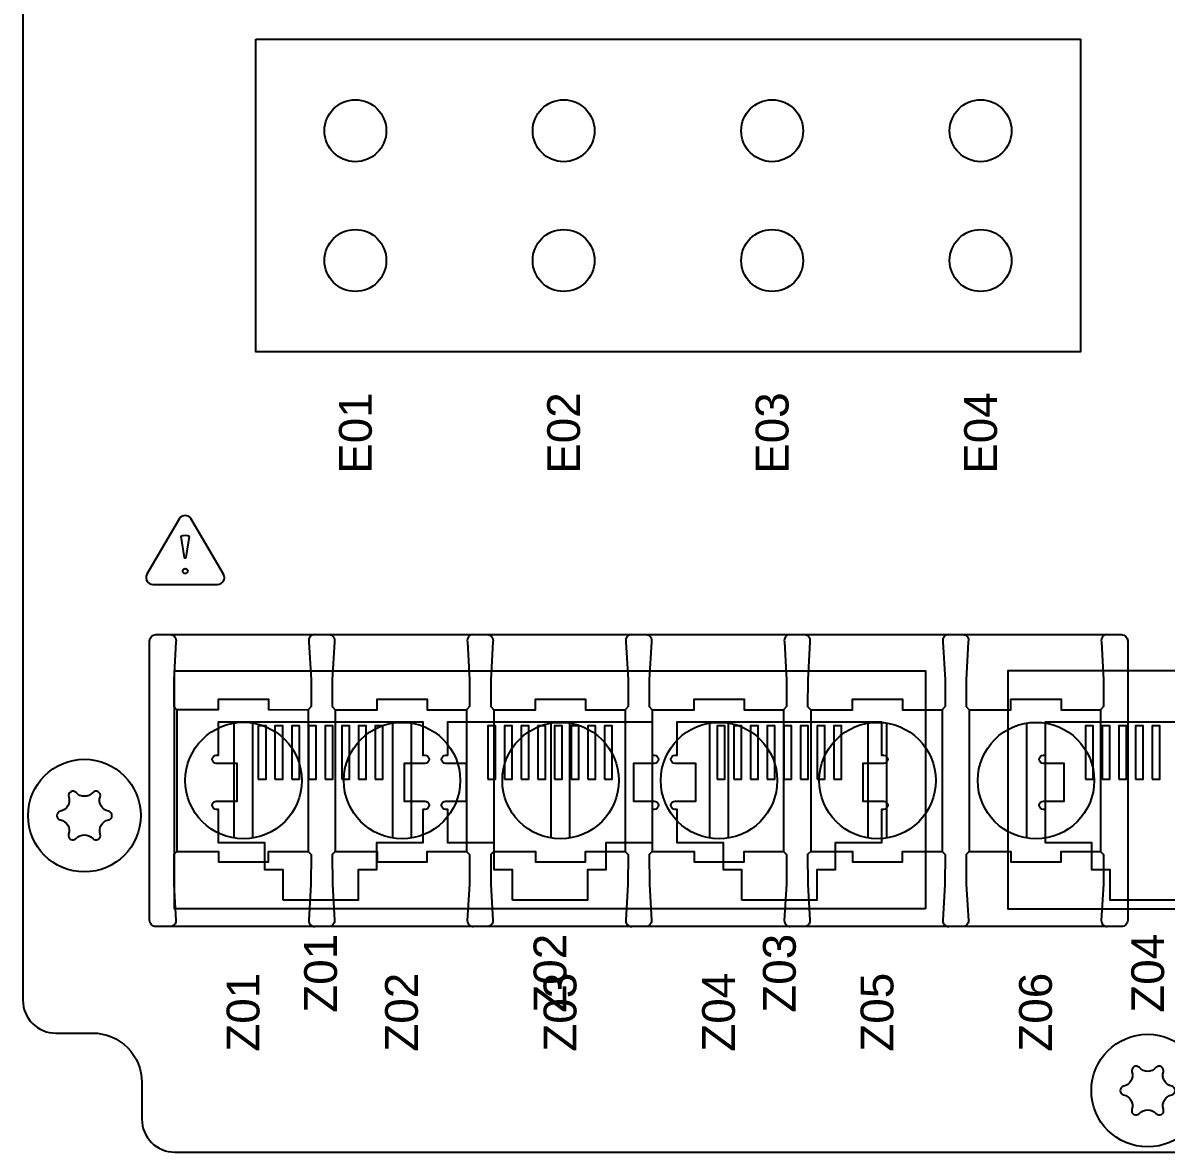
# Model space of a CAD drawing. Extents: x 0.3 to 23.7, y 0.2 to 17.8.
# Drawn here: x 17.606 to 20.347, y 1.569 to 4.277 of the extents above; entities that cross this region are included whole.
import ezdxf

# ---------------------------------------------------------------- set-up
doc = ezdxf.new("R2010")
doc.units = 0
doc.header["$MEASUREMENT"] = 0
for name, color, linetype in [('4_01__74_____4__ARC-FLASH_', 7, 'CONTINUOUS'), ('4_02__76___8__ARC-FLASH_DE', 7, 'CONTINUOUS'), ('5_01__81__1_AMP_PHASE__1_A', 7, 'CONTINUOUS'), ('5_02__82__1_AMP_PHASE__5_A', 7, 'CONTINUOUS'), ('5_03__83__1_AMP_PHASE__2_5', 7, 'CONTINUOUS'), ('5_04__85__5_AMP_PHASE__5_A', 7, 'CONTINUOUS'), ('5_05__86__5_AMP_PHASE__1_A', 7, 'CONTINUOUS'), ('5_06__87__5_AMP_PHASE__2_5', 7, 'CONTINUOUS'), ('5_07__L1__1-NEUTRAL_ROGOWS', 7, 'CONTINUOUS'), ('6_00_____DWG', 7, 'CONTINUOUS')]:
    doc.layers.add(name, color=color, linetype=linetype)
doc.styles.add('ARIAL', font='arial.ttf')

msp = doc.modelspace()

# ---------------------------------------------------------------- linework, layer by layer
at = {"layer": '4_01__74_____4__ARC-FLASH_'}
msp.add_lwpolyline([(18.1645, 4.2374), (20.1418, 4.2374), (20.1418, 3.4876), (18.1645, 3.4876)], close=True, dxfattribs=at)
for centre in [(18.4035, 4.018), (18.9028, 4.018), (19.4027, 4.018), (19.9025, 4.018), (18.4035, 3.7069), (18.9028, 3.7069), (19.4027, 3.7069), (19.9025, 3.7069)]:
    msp.add_circle(centre, 0.0742, dxfattribs=at)
at = {"layer": '4_02__76___8__ARC-FLASH_DE'}
msp.add_lwpolyline([(18.1645, 4.2374), (20.1418, 4.2374), (20.1418, 3.4876), (18.1645, 3.4876)], close=True, dxfattribs=at)
for centre in [(18.4035, 4.018), (18.9028, 4.018), (19.4027, 4.018), (19.9025, 4.018), (18.4035, 3.7069), (18.9028, 3.7069), (19.4027, 3.7069), (19.9025, 3.7069)]:
    msp.add_circle(centre, 0.0742, dxfattribs=at)
at = {"layer": '5_01__81__1_AMP_PHASE__1_A'}
msp.add_lwpolyline([(17.9252, 2.8098), (20.2402, 2.8098, -0.414186), (20.2552, 2.7948), (20.2552, 2.1247, -0.414214), (20.2402, 2.1097), (17.9252, 2.1097, -0.414485), (17.9102, 2.1247), (17.9102, 2.7948, -0.413969)], format="xyb", close=True, dxfattribs=at)
for points in [[(17.9601, 2.8097, -0.49765), (17.9731, 2.7926), (17.9681, 2.7017), (17.9679, 2.6371), (17.9752, 2.6298), (17.9752, 2.2898), (17.9679, 2.2824), (17.9683, 2.2113), (17.9734, 2.1243, -0.428696), (17.9591, 2.1098, 6.093453)], [(18.3052, 2.8097, 0.49765), (18.2923, 2.7926), (18.2972, 2.7017), (18.2975, 2.6371), (18.2902, 2.6298), (18.2902, 2.2898), (18.2975, 2.2824), (18.297, 2.2113), (18.292, 2.1243, 0.428696), (18.3063, 2.1098, -6.093453)], [(18.3401, 2.8097, -0.49765), (18.3531, 2.7926), (18.3482, 2.7017), (18.3479, 2.6371), (18.3552, 2.6298), (18.3552, 2.2898), (18.3479, 2.2824), (18.3483, 2.2113), (18.3534, 2.1243, -0.428696), (18.3391, 2.1098, 6.093453)], [(18.6852, 2.8097, 0.49765), (18.6723, 2.7926), (18.6772, 2.7017), (18.6775, 2.6371), (18.6702, 2.6298), (18.6702, 2.2898), (18.6775, 2.2824), (18.677, 2.2113), (18.6719, 2.1243, 0.428696), (18.6863, 2.1098, -6.093453)], [(18.7201, 2.8097, -0.49765), (18.7331, 2.7926), (18.7281, 2.7017), (18.7279, 2.6371), (18.7352, 2.6298), (18.7352, 2.2898), (18.7279, 2.2824), (18.7283, 2.2113), (18.7334, 2.1243, -0.428696), (18.7191, 2.1098, 6.093453)], [(19.0652, 2.8097, 0.49765), (19.0523, 2.7926), (19.0572, 2.7017), (19.0575, 2.6371), (19.0502, 2.6298), (19.0502, 2.2898), (19.0575, 2.2824), (19.057, 2.2113), (19.052, 2.1243, 0.428696), (19.0663, 2.1098, -6.093453)], [(19.1001, 2.8097, -0.49765), (19.1131, 2.7926), (19.1081, 2.7017), (19.1079, 2.6371), (19.1152, 2.6298), (19.1152, 2.2898), (19.1079, 2.2824), (19.1083, 2.2113), (19.1134, 2.1243, -0.428696), (19.0991, 2.1098, 6.093453)], [(19.4452, 2.8097, 0.49765), (19.4323, 2.7926), (19.4372, 2.7017), (19.4375, 2.6371), (19.4302, 2.6298), (19.4302, 2.2898), (19.4375, 2.2824), (19.437, 2.2113), (19.4319, 2.1243, 0.428696), (19.4463, 2.1098, -6.093453)], [(19.4801, 2.8097, -0.49765), (19.493, 2.7926), (19.4881, 2.7017), (19.4878, 2.6371), (19.4952, 2.6298), (19.4952, 2.2898), (19.4878, 2.2824), (19.4883, 2.2113), (19.4934, 2.1243, -0.428696), (19.479, 2.1098, 6.093453)], [(19.8252, 2.8097, 0.49765), (19.8123, 2.7926), (19.8172, 2.7017), (19.8175, 2.6371), (19.8102, 2.6298), (19.8102, 2.2898), (19.8175, 2.2824), (19.817, 2.2113), (19.8119, 2.1243, 0.428696), (19.8263, 2.1098, -6.093453)], [(19.8601, 2.8097, -0.49765), (19.873, 2.7926), (19.8681, 2.7017), (19.8678, 2.6371), (19.8752, 2.6298), (19.8752, 2.2898), (19.8678, 2.2824), (19.8683, 2.2113), (19.8734, 2.1243, -0.428696), (19.8591, 2.1098, 6.093453)], [(20.2052, 2.8097, 0.49765), (20.1923, 2.7926), (20.1972, 2.7017), (20.1975, 2.6371), (20.1902, 2.6298), (20.1902, 2.2898), (20.1975, 2.2824), (20.197, 2.2113), (20.1919, 2.1243, 0.428696), (20.2063, 2.1098, -6.093453)]]:
    msp.add_lwpolyline(points, format="xyb", dxfattribs=at)
for points in [[(17.9754, 2.6299), (18.0754, 2.6299), (18.0754, 2.6549), (18.1954, 2.6549), (18.1954, 2.6299), (18.2902, 2.6298)], [(18.3554, 2.6298), (18.4554, 2.6298), (18.4554, 2.6548), (18.5754, 2.6548), (18.5754, 2.6298), (18.6702, 2.6296)], [(18.7355, 2.6298), (18.8355, 2.6298), (18.8355, 2.6548), (18.9555, 2.6548), (18.9555, 2.6298), (19.0502, 2.6296)], [(19.1154, 2.6298), (19.2154, 2.6298), (19.2154, 2.6548), (19.3354, 2.6548), (19.3354, 2.6298), (19.4302, 2.6296)], [(19.4954, 2.6298), (19.5954, 2.6298), (19.5954, 2.6548), (19.7154, 2.6548), (19.7154, 2.6298), (19.8102, 2.6296)], [(19.8754, 2.6298), (19.9754, 2.6298), (19.9754, 2.6548), (20.0954, 2.6548), (20.0954, 2.6298), (20.1902, 2.6296)], [(18.1132, 2.3221), (18.1132, 2.5978)], [(18.1572, 2.5978), (18.1572, 2.322)], [(18.4932, 2.3219), (18.4932, 2.5976)], [(18.5372, 2.5977), (18.5372, 2.3218)], [(18.8732, 2.3219), (18.8732, 2.5976)], [(18.9172, 2.5977), (18.9172, 2.3218)], [(19.2532, 2.3219), (19.2532, 2.5976)], [(19.2972, 2.5977), (19.2972, 2.3218)], [(19.6332, 2.3219), (19.6332, 2.5976)], [(19.6772, 2.5977), (19.6772, 2.3218)], [(20.0132, 2.3219), (20.0132, 2.5976)], [(20.0572, 2.5977), (20.0572, 2.3218)], [(17.9754, 2.2899), (18.0754, 2.2899), (18.0754, 2.2649), (18.1954, 2.2649), (18.1954, 2.2899), (18.2902, 2.2901)], [(18.3554, 2.2898), (18.4554, 2.2898), (18.4554, 2.2648), (18.5754, 2.2648), (18.5754, 2.2898), (18.6702, 2.2899)], [(18.7355, 2.2898), (18.8355, 2.2898), (18.8355, 2.2648), (18.9555, 2.2648), (18.9555, 2.2898), (19.0502, 2.2899)], [(19.1154, 2.2898), (19.2154, 2.2898), (19.2154, 2.2648), (19.3354, 2.2648), (19.3354, 2.2898), (19.4302, 2.2899)], [(19.4954, 2.2898), (19.5954, 2.2898), (19.5954, 2.2648), (19.7154, 2.2648), (19.7154, 2.2898), (19.8102, 2.2899)], [(19.8754, 2.2898), (19.9754, 2.2898), (19.9754, 2.2648), (20.0954, 2.2648), (20.0954, 2.2898), (20.1902, 2.2899)]]:
    msp.add_lwpolyline(points, dxfattribs=at)
for centre in [(18.1354, 2.4599), (18.5154, 2.4598), (18.8955, 2.4598), (19.2754, 2.4598), (19.6554, 2.4598), (20.0354, 2.4598)]:
    msp.add_circle(centre, 0.1396, dxfattribs=at)
at = {"layer": '5_02__82__1_AMP_PHASE__5_A'}
msp.add_lwpolyline([(17.9252, 2.8098), (20.2402, 2.8098, -0.414186), (20.2552, 2.7948), (20.2552, 2.1247, -0.414214), (20.2402, 2.1097), (17.9252, 2.1097, -0.414485), (17.9102, 2.1247), (17.9102, 2.7948, -0.413969)], format="xyb", close=True, dxfattribs=at)
for points in [[(17.9601, 2.8097, -0.49765), (17.9731, 2.7926), (17.9681, 2.7017), (17.9679, 2.6371), (17.9752, 2.6298), (17.9752, 2.2898), (17.9679, 2.2824), (17.9683, 2.2113), (17.9734, 2.1243, -0.428696), (17.9591, 2.1098, 6.093453)], [(18.3052, 2.8097, 0.49765), (18.2923, 2.7926), (18.2972, 2.7017), (18.2975, 2.6371), (18.2902, 2.6298), (18.2902, 2.2898), (18.2975, 2.2824), (18.297, 2.2113), (18.292, 2.1243, 0.428696), (18.3063, 2.1098, -6.093453)], [(18.3401, 2.8097, -0.49765), (18.3531, 2.7926), (18.3482, 2.7017), (18.3479, 2.6371), (18.3552, 2.6298), (18.3552, 2.2898), (18.3479, 2.2824), (18.3483, 2.2113), (18.3534, 2.1243, -0.428696), (18.3391, 2.1098, 6.093453)], [(18.6852, 2.8097, 0.49765), (18.6723, 2.7926), (18.6772, 2.7017), (18.6775, 2.6371), (18.6702, 2.6298), (18.6702, 2.2898), (18.6775, 2.2824), (18.677, 2.2113), (18.6719, 2.1243, 0.428696), (18.6863, 2.1098, -6.093453)], [(18.7201, 2.8097, -0.49765), (18.7331, 2.7926), (18.7281, 2.7017), (18.7279, 2.6371), (18.7352, 2.6298), (18.7352, 2.2898), (18.7279, 2.2824), (18.7283, 2.2113), (18.7334, 2.1243, -0.428696), (18.7191, 2.1098, 6.093453)], [(19.0652, 2.8097, 0.49765), (19.0523, 2.7926), (19.0572, 2.7017), (19.0575, 2.6371), (19.0502, 2.6298), (19.0502, 2.2898), (19.0575, 2.2824), (19.057, 2.2113), (19.052, 2.1243, 0.428696), (19.0663, 2.1098, -6.093453)], [(19.1001, 2.8097, -0.49765), (19.1131, 2.7926), (19.1081, 2.7017), (19.1079, 2.6371), (19.1152, 2.6298), (19.1152, 2.2898), (19.1079, 2.2824), (19.1083, 2.2113), (19.1134, 2.1243, -0.428696), (19.0991, 2.1098, 6.093453)], [(19.4452, 2.8097, 0.49765), (19.4323, 2.7926), (19.4372, 2.7017), (19.4375, 2.6371), (19.4302, 2.6298), (19.4302, 2.2898), (19.4375, 2.2824), (19.437, 2.2113), (19.4319, 2.1243, 0.428696), (19.4463, 2.1098, -6.093453)], [(19.4801, 2.8097, -0.49765), (19.493, 2.7926), (19.4881, 2.7017), (19.4878, 2.6371), (19.4952, 2.6298), (19.4952, 2.2898), (19.4878, 2.2824), (19.4883, 2.2113), (19.4934, 2.1243, -0.428696), (19.479, 2.1098, 6.093453)], [(19.8252, 2.8097, 0.49765), (19.8123, 2.7926), (19.8172, 2.7017), (19.8175, 2.6371), (19.8102, 2.6298), (19.8102, 2.2898), (19.8175, 2.2824), (19.817, 2.2113), (19.8119, 2.1243, 0.428696), (19.8263, 2.1098, -6.093453)], [(19.8601, 2.8097, -0.49765), (19.873, 2.7926), (19.8681, 2.7017), (19.8678, 2.6371), (19.8752, 2.6298), (19.8752, 2.2898), (19.8678, 2.2824), (19.8683, 2.2113), (19.8734, 2.1243, -0.428696), (19.8591, 2.1098, 6.093453)], [(20.2052, 2.8097, 0.49765), (20.1923, 2.7926), (20.1972, 2.7017), (20.1975, 2.6371), (20.1902, 2.6298), (20.1902, 2.2898), (20.1975, 2.2824), (20.197, 2.2113), (20.1919, 2.1243, 0.428696), (20.2063, 2.1098, -6.093453)]]:
    msp.add_lwpolyline(points, format="xyb", dxfattribs=at)
for points in [[(17.9754, 2.6299), (18.0754, 2.6299), (18.0754, 2.6549), (18.1954, 2.6549), (18.1954, 2.6299), (18.2902, 2.6298)], [(18.3554, 2.6298), (18.4554, 2.6298), (18.4554, 2.6548), (18.5754, 2.6548), (18.5754, 2.6298), (18.6702, 2.6296)], [(18.7355, 2.6298), (18.8355, 2.6298), (18.8355, 2.6548), (18.9555, 2.6548), (18.9555, 2.6298), (19.0502, 2.6296)], [(19.1154, 2.6298), (19.2154, 2.6298), (19.2154, 2.6548), (19.3354, 2.6548), (19.3354, 2.6298), (19.4302, 2.6296)], [(19.4954, 2.6298), (19.5954, 2.6298), (19.5954, 2.6548), (19.7154, 2.6548), (19.7154, 2.6298), (19.8102, 2.6296)], [(19.8754, 2.6298), (19.9754, 2.6298), (19.9754, 2.6548), (20.0954, 2.6548), (20.0954, 2.6298), (20.1902, 2.6296)], [(18.1132, 2.3221), (18.1132, 2.5978)], [(18.1572, 2.5978), (18.1572, 2.322)], [(18.4932, 2.3219), (18.4932, 2.5976)], [(18.5372, 2.5977), (18.5372, 2.3218)], [(18.8732, 2.3219), (18.8732, 2.5976)], [(18.9172, 2.5977), (18.9172, 2.3218)], [(19.2532, 2.3219), (19.2532, 2.5976)], [(19.2972, 2.5977), (19.2972, 2.3218)], [(19.6332, 2.3219), (19.6332, 2.5976)], [(19.6772, 2.5977), (19.6772, 2.3218)], [(20.0132, 2.3219), (20.0132, 2.5976)], [(20.0572, 2.5977), (20.0572, 2.3218)], [(17.9754, 2.2899), (18.0754, 2.2899), (18.0754, 2.2649), (18.1954, 2.2649), (18.1954, 2.2899), (18.2902, 2.2901)], [(18.3554, 2.2898), (18.4554, 2.2898), (18.4554, 2.2648), (18.5754, 2.2648), (18.5754, 2.2898), (18.6702, 2.2899)], [(18.7355, 2.2898), (18.8355, 2.2898), (18.8355, 2.2648), (18.9555, 2.2648), (18.9555, 2.2898), (19.0502, 2.2899)], [(19.1154, 2.2898), (19.2154, 2.2898), (19.2154, 2.2648), (19.3354, 2.2648), (19.3354, 2.2898), (19.4302, 2.2899)], [(19.4954, 2.2898), (19.5954, 2.2898), (19.5954, 2.2648), (19.7154, 2.2648), (19.7154, 2.2898), (19.8102, 2.2899)], [(19.8754, 2.2898), (19.9754, 2.2898), (19.9754, 2.2648), (20.0954, 2.2648), (20.0954, 2.2898), (20.1902, 2.2899)]]:
    msp.add_lwpolyline(points, dxfattribs=at)
for centre in [(18.1354, 2.4599), (18.5154, 2.4598), (18.8955, 2.4598), (19.2754, 2.4598), (19.6554, 2.4598), (20.0354, 2.4598)]:
    msp.add_circle(centre, 0.1396, dxfattribs=at)
at = {"layer": '5_03__83__1_AMP_PHASE__2_5'}
msp.add_lwpolyline([(17.9252, 2.8098), (20.2402, 2.8098, -0.414186), (20.2552, 2.7948), (20.2552, 2.1247, -0.414214), (20.2402, 2.1097), (17.9252, 2.1097, -0.414485), (17.9102, 2.1247), (17.9102, 2.7948, -0.413969)], format="xyb", close=True, dxfattribs=at)
for points in [[(17.9601, 2.8097, -0.49765), (17.9731, 2.7926), (17.9681, 2.7017), (17.9679, 2.6371), (17.9752, 2.6298), (17.9752, 2.2898), (17.9679, 2.2824), (17.9683, 2.2113), (17.9734, 2.1243, -0.428696), (17.9591, 2.1098, 6.093453)], [(18.3052, 2.8097, 0.49765), (18.2923, 2.7926), (18.2972, 2.7017), (18.2975, 2.6371), (18.2902, 2.6298), (18.2902, 2.2898), (18.2975, 2.2824), (18.297, 2.2113), (18.292, 2.1243, 0.428696), (18.3063, 2.1098, -6.093453)], [(18.3401, 2.8097, -0.49765), (18.3531, 2.7926), (18.3482, 2.7017), (18.3479, 2.6371), (18.3552, 2.6298), (18.3552, 2.2898), (18.3479, 2.2824), (18.3483, 2.2113), (18.3534, 2.1243, -0.428696), (18.3391, 2.1098, 6.093453)], [(18.6852, 2.8097, 0.49765), (18.6723, 2.7926), (18.6772, 2.7017), (18.6775, 2.6371), (18.6702, 2.6298), (18.6702, 2.2898), (18.6775, 2.2824), (18.677, 2.2113), (18.6719, 2.1243, 0.428696), (18.6863, 2.1098, -6.093453)], [(18.7201, 2.8097, -0.49765), (18.7331, 2.7926), (18.7281, 2.7017), (18.7279, 2.6371), (18.7352, 2.6298), (18.7352, 2.2898), (18.7279, 2.2824), (18.7283, 2.2113), (18.7334, 2.1243, -0.428696), (18.7191, 2.1098, 6.093453)], [(19.0652, 2.8097, 0.49765), (19.0523, 2.7926), (19.0572, 2.7017), (19.0575, 2.6371), (19.0502, 2.6298), (19.0502, 2.2898), (19.0575, 2.2824), (19.057, 2.2113), (19.052, 2.1243, 0.428696), (19.0663, 2.1098, -6.093453)], [(19.1001, 2.8097, -0.49765), (19.1131, 2.7926), (19.1081, 2.7017), (19.1079, 2.6371), (19.1152, 2.6298), (19.1152, 2.2898), (19.1079, 2.2824), (19.1083, 2.2113), (19.1134, 2.1243, -0.428696), (19.0991, 2.1098, 6.093453)], [(19.4452, 2.8097, 0.49765), (19.4323, 2.7926), (19.4372, 2.7017), (19.4375, 2.6371), (19.4302, 2.6298), (19.4302, 2.2898), (19.4375, 2.2824), (19.437, 2.2113), (19.4319, 2.1243, 0.428696), (19.4463, 2.1098, -6.093453)], [(19.4801, 2.8097, -0.49765), (19.493, 2.7926), (19.4881, 2.7017), (19.4878, 2.6371), (19.4952, 2.6298), (19.4952, 2.2898), (19.4878, 2.2824), (19.4883, 2.2113), (19.4934, 2.1243, -0.428696), (19.479, 2.1098, 6.093453)], [(19.8252, 2.8097, 0.49765), (19.8123, 2.7926), (19.8172, 2.7017), (19.8175, 2.6371), (19.8102, 2.6298), (19.8102, 2.2898), (19.8175, 2.2824), (19.817, 2.2113), (19.8119, 2.1243, 0.428696), (19.8263, 2.1098, -6.093453)], [(19.8601, 2.8097, -0.49765), (19.873, 2.7926), (19.8681, 2.7017), (19.8678, 2.6371), (19.8752, 2.6298), (19.8752, 2.2898), (19.8678, 2.2824), (19.8683, 2.2113), (19.8734, 2.1243, -0.428696), (19.8591, 2.1098, 6.093453)], [(20.2052, 2.8097, 0.49765), (20.1923, 2.7926), (20.1972, 2.7017), (20.1975, 2.6371), (20.1902, 2.6298), (20.1902, 2.2898), (20.1975, 2.2824), (20.197, 2.2113), (20.1919, 2.1243, 0.428696), (20.2063, 2.1098, -6.093453)]]:
    msp.add_lwpolyline(points, format="xyb", dxfattribs=at)
for points in [[(17.9754, 2.6299), (18.0754, 2.6299), (18.0754, 2.6549), (18.1954, 2.6549), (18.1954, 2.6299), (18.2902, 2.6298)], [(18.3554, 2.6298), (18.4554, 2.6298), (18.4554, 2.6548), (18.5754, 2.6548), (18.5754, 2.6298), (18.6702, 2.6296)], [(18.7355, 2.6298), (18.8355, 2.6298), (18.8355, 2.6548), (18.9555, 2.6548), (18.9555, 2.6298), (19.0502, 2.6296)], [(19.1154, 2.6298), (19.2154, 2.6298), (19.2154, 2.6548), (19.3354, 2.6548), (19.3354, 2.6298), (19.4302, 2.6296)], [(19.4954, 2.6298), (19.5954, 2.6298), (19.5954, 2.6548), (19.7154, 2.6548), (19.7154, 2.6298), (19.8102, 2.6296)], [(19.8754, 2.6298), (19.9754, 2.6298), (19.9754, 2.6548), (20.0954, 2.6548), (20.0954, 2.6298), (20.1902, 2.6296)], [(18.1132, 2.3221), (18.1132, 2.5978)], [(18.1572, 2.5978), (18.1572, 2.322)], [(18.4932, 2.3219), (18.4932, 2.5976)], [(18.5372, 2.5977), (18.5372, 2.3218)], [(18.8732, 2.3219), (18.8732, 2.5976)], [(18.9172, 2.5977), (18.9172, 2.3218)], [(19.2532, 2.3219), (19.2532, 2.5976)], [(19.2972, 2.5977), (19.2972, 2.3218)], [(19.6332, 2.3219), (19.6332, 2.5976)], [(19.6772, 2.5977), (19.6772, 2.3218)], [(20.0132, 2.3219), (20.0132, 2.5976)], [(20.0572, 2.5977), (20.0572, 2.3218)], [(17.9754, 2.2899), (18.0754, 2.2899), (18.0754, 2.2649), (18.1954, 2.2649), (18.1954, 2.2899), (18.2902, 2.2901)], [(18.3554, 2.2898), (18.4554, 2.2898), (18.4554, 2.2648), (18.5754, 2.2648), (18.5754, 2.2898), (18.6702, 2.2899)], [(18.7355, 2.2898), (18.8355, 2.2898), (18.8355, 2.2648), (18.9555, 2.2648), (18.9555, 2.2898), (19.0502, 2.2899)], [(19.1154, 2.2898), (19.2154, 2.2898), (19.2154, 2.2648), (19.3354, 2.2648), (19.3354, 2.2898), (19.4302, 2.2899)], [(19.4954, 2.2898), (19.5954, 2.2898), (19.5954, 2.2648), (19.7154, 2.2648), (19.7154, 2.2898), (19.8102, 2.2899)], [(19.8754, 2.2898), (19.9754, 2.2898), (19.9754, 2.2648), (20.0954, 2.2648), (20.0954, 2.2898), (20.1902, 2.2899)]]:
    msp.add_lwpolyline(points, dxfattribs=at)
for centre in [(18.1354, 2.4599), (18.5154, 2.4598), (18.8955, 2.4598), (19.2754, 2.4598), (19.6554, 2.4598), (20.0354, 2.4598)]:
    msp.add_circle(centre, 0.1396, dxfattribs=at)
at = {"layer": '5_04__85__5_AMP_PHASE__5_A'}
msp.add_lwpolyline([(17.9252, 2.8098), (20.2402, 2.8098, -0.414186), (20.2552, 2.7948), (20.2552, 2.1247, -0.414214), (20.2402, 2.1097), (17.9252, 2.1097, -0.414485), (17.9102, 2.1247), (17.9102, 2.7948, -0.413969)], format="xyb", close=True, dxfattribs=at)
for points in [[(17.9601, 2.8097, -0.49765), (17.9731, 2.7926), (17.9681, 2.7017), (17.9679, 2.6371), (17.9752, 2.6298), (17.9752, 2.2898), (17.9679, 2.2824), (17.9683, 2.2113), (17.9734, 2.1243, -0.428696), (17.9591, 2.1098, 6.093453)], [(18.3052, 2.8097, 0.49765), (18.2923, 2.7926), (18.2972, 2.7017), (18.2975, 2.6371), (18.2902, 2.6298), (18.2902, 2.2898), (18.2975, 2.2824), (18.297, 2.2113), (18.292, 2.1243, 0.428696), (18.3063, 2.1098, -6.093453)], [(18.3401, 2.8097, -0.49765), (18.3531, 2.7926), (18.3482, 2.7017), (18.3479, 2.6371), (18.3552, 2.6298), (18.3552, 2.2898), (18.3479, 2.2824), (18.3483, 2.2113), (18.3534, 2.1243, -0.428696), (18.3391, 2.1098, 6.093453)], [(18.6852, 2.8097, 0.49765), (18.6723, 2.7926), (18.6772, 2.7017), (18.6775, 2.6371), (18.6702, 2.6298), (18.6702, 2.2898), (18.6775, 2.2824), (18.677, 2.2113), (18.6719, 2.1243, 0.428696), (18.6863, 2.1098, -6.093453)], [(18.7201, 2.8097, -0.49765), (18.7331, 2.7926), (18.7281, 2.7017), (18.7279, 2.6371), (18.7352, 2.6298), (18.7352, 2.2898), (18.7279, 2.2824), (18.7283, 2.2113), (18.7334, 2.1243, -0.428696), (18.7191, 2.1098, 6.093453)], [(19.0652, 2.8097, 0.49765), (19.0523, 2.7926), (19.0572, 2.7017), (19.0575, 2.6371), (19.0502, 2.6298), (19.0502, 2.2898), (19.0575, 2.2824), (19.057, 2.2113), (19.052, 2.1243, 0.428696), (19.0663, 2.1098, -6.093453)], [(19.1001, 2.8097, -0.49765), (19.1131, 2.7926), (19.1081, 2.7017), (19.1079, 2.6371), (19.1152, 2.6298), (19.1152, 2.2898), (19.1079, 2.2824), (19.1083, 2.2113), (19.1134, 2.1243, -0.428696), (19.0991, 2.1098, 6.093453)], [(19.4452, 2.8097, 0.49765), (19.4323, 2.7926), (19.4372, 2.7017), (19.4375, 2.6371), (19.4302, 2.6298), (19.4302, 2.2898), (19.4375, 2.2824), (19.437, 2.2113), (19.4319, 2.1243, 0.428696), (19.4463, 2.1098, -6.093453)], [(19.4801, 2.8097, -0.49765), (19.493, 2.7926), (19.4881, 2.7017), (19.4878, 2.6371), (19.4952, 2.6298), (19.4952, 2.2898), (19.4878, 2.2824), (19.4883, 2.2113), (19.4934, 2.1243, -0.428696), (19.479, 2.1098, 6.093453)], [(19.8252, 2.8097, 0.49765), (19.8123, 2.7926), (19.8172, 2.7017), (19.8175, 2.6371), (19.8102, 2.6298), (19.8102, 2.2898), (19.8175, 2.2824), (19.817, 2.2113), (19.8119, 2.1243, 0.428696), (19.8263, 2.1098, -6.093453)], [(19.8601, 2.8097, -0.49765), (19.873, 2.7926), (19.8681, 2.7017), (19.8678, 2.6371), (19.8752, 2.6298), (19.8752, 2.2898), (19.8678, 2.2824), (19.8683, 2.2113), (19.8734, 2.1243, -0.428696), (19.8591, 2.1098, 6.093453)], [(20.2052, 2.8097, 0.49765), (20.1923, 2.7926), (20.1972, 2.7017), (20.1975, 2.6371), (20.1902, 2.6298), (20.1902, 2.2898), (20.1975, 2.2824), (20.197, 2.2113), (20.1919, 2.1243, 0.428696), (20.2063, 2.1098, -6.093453)]]:
    msp.add_lwpolyline(points, format="xyb", dxfattribs=at)
for points in [[(17.9754, 2.6299), (18.0754, 2.6299), (18.0754, 2.6549), (18.1954, 2.6549), (18.1954, 2.6299), (18.2902, 2.6298)], [(18.3554, 2.6298), (18.4554, 2.6298), (18.4554, 2.6548), (18.5754, 2.6548), (18.5754, 2.6298), (18.6702, 2.6296)], [(18.7355, 2.6298), (18.8355, 2.6298), (18.8355, 2.6548), (18.9555, 2.6548), (18.9555, 2.6298), (19.0502, 2.6296)], [(19.1154, 2.6298), (19.2154, 2.6298), (19.2154, 2.6548), (19.3354, 2.6548), (19.3354, 2.6298), (19.4302, 2.6296)], [(19.4954, 2.6298), (19.5954, 2.6298), (19.5954, 2.6548), (19.7154, 2.6548), (19.7154, 2.6298), (19.8102, 2.6296)], [(19.8754, 2.6298), (19.9754, 2.6298), (19.9754, 2.6548), (20.0954, 2.6548), (20.0954, 2.6298), (20.1902, 2.6296)], [(18.1132, 2.3221), (18.1132, 2.5978)], [(18.1572, 2.5978), (18.1572, 2.322)], [(18.4932, 2.3219), (18.4932, 2.5976)], [(18.5372, 2.5977), (18.5372, 2.3218)], [(18.8732, 2.3219), (18.8732, 2.5976)], [(18.9172, 2.5977), (18.9172, 2.3218)], [(19.2532, 2.3219), (19.2532, 2.5976)], [(19.2972, 2.5977), (19.2972, 2.3218)], [(19.6332, 2.3219), (19.6332, 2.5976)], [(19.6772, 2.5977), (19.6772, 2.3218)], [(20.0132, 2.3219), (20.0132, 2.5976)], [(20.0572, 2.5977), (20.0572, 2.3218)], [(17.9754, 2.2899), (18.0754, 2.2899), (18.0754, 2.2649), (18.1954, 2.2649), (18.1954, 2.2899), (18.2902, 2.2901)], [(18.3554, 2.2898), (18.4554, 2.2898), (18.4554, 2.2648), (18.5754, 2.2648), (18.5754, 2.2898), (18.6702, 2.2899)], [(18.7355, 2.2898), (18.8355, 2.2898), (18.8355, 2.2648), (18.9555, 2.2648), (18.9555, 2.2898), (19.0502, 2.2899)], [(19.1154, 2.2898), (19.2154, 2.2898), (19.2154, 2.2648), (19.3354, 2.2648), (19.3354, 2.2898), (19.4302, 2.2899)], [(19.4954, 2.2898), (19.5954, 2.2898), (19.5954, 2.2648), (19.7154, 2.2648), (19.7154, 2.2898), (19.8102, 2.2899)], [(19.8754, 2.2898), (19.9754, 2.2898), (19.9754, 2.2648), (20.0954, 2.2648), (20.0954, 2.2898), (20.1902, 2.2899)]]:
    msp.add_lwpolyline(points, dxfattribs=at)
for centre in [(18.1354, 2.4599), (18.5154, 2.4598), (18.8955, 2.4598), (19.2754, 2.4598), (19.6554, 2.4598), (20.0354, 2.4598)]:
    msp.add_circle(centre, 0.1396, dxfattribs=at)
at = {"layer": '5_05__86__5_AMP_PHASE__1_A'}
msp.add_lwpolyline([(17.9252, 2.8098), (20.2402, 2.8098, -0.414186), (20.2552, 2.7948), (20.2552, 2.1247, -0.414214), (20.2402, 2.1097), (17.9252, 2.1097, -0.414485), (17.9102, 2.1247), (17.9102, 2.7948, -0.413969)], format="xyb", close=True, dxfattribs=at)
for points in [[(17.9601, 2.8097, -0.49765), (17.9731, 2.7926), (17.9681, 2.7017), (17.9679, 2.6371), (17.9752, 2.6298), (17.9752, 2.2898), (17.9679, 2.2824), (17.9683, 2.2113), (17.9734, 2.1243, -0.428696), (17.9591, 2.1098, 6.093453)], [(18.3052, 2.8097, 0.49765), (18.2923, 2.7926), (18.2972, 2.7017), (18.2975, 2.6371), (18.2902, 2.6298), (18.2902, 2.2898), (18.2975, 2.2824), (18.297, 2.2113), (18.292, 2.1243, 0.428696), (18.3063, 2.1098, -6.093453)], [(18.3401, 2.8097, -0.49765), (18.3531, 2.7926), (18.3482, 2.7017), (18.3479, 2.6371), (18.3552, 2.6298), (18.3552, 2.2898), (18.3479, 2.2824), (18.3483, 2.2113), (18.3534, 2.1243, -0.428696), (18.3391, 2.1098, 6.093453)], [(18.6852, 2.8097, 0.49765), (18.6723, 2.7926), (18.6772, 2.7017), (18.6775, 2.6371), (18.6702, 2.6298), (18.6702, 2.2898), (18.6775, 2.2824), (18.677, 2.2113), (18.6719, 2.1243, 0.428696), (18.6863, 2.1098, -6.093453)], [(18.7201, 2.8097, -0.49765), (18.7331, 2.7926), (18.7281, 2.7017), (18.7279, 2.6371), (18.7352, 2.6298), (18.7352, 2.2898), (18.7279, 2.2824), (18.7283, 2.2113), (18.7334, 2.1243, -0.428696), (18.7191, 2.1098, 6.093453)], [(19.0652, 2.8097, 0.49765), (19.0523, 2.7926), (19.0572, 2.7017), (19.0575, 2.6371), (19.0502, 2.6298), (19.0502, 2.2898), (19.0575, 2.2824), (19.057, 2.2113), (19.052, 2.1243, 0.428696), (19.0663, 2.1098, -6.093453)], [(19.1001, 2.8097, -0.49765), (19.1131, 2.7926), (19.1081, 2.7017), (19.1079, 2.6371), (19.1152, 2.6298), (19.1152, 2.2898), (19.1079, 2.2824), (19.1083, 2.2113), (19.1134, 2.1243, -0.428696), (19.0991, 2.1098, 6.093453)], [(19.4452, 2.8097, 0.49765), (19.4323, 2.7926), (19.4372, 2.7017), (19.4375, 2.6371), (19.4302, 2.6298), (19.4302, 2.2898), (19.4375, 2.2824), (19.437, 2.2113), (19.4319, 2.1243, 0.428696), (19.4463, 2.1098, -6.093453)], [(19.4801, 2.8097, -0.49765), (19.493, 2.7926), (19.4881, 2.7017), (19.4878, 2.6371), (19.4952, 2.6298), (19.4952, 2.2898), (19.4878, 2.2824), (19.4883, 2.2113), (19.4934, 2.1243, -0.428696), (19.479, 2.1098, 6.093453)], [(19.8252, 2.8097, 0.49765), (19.8123, 2.7926), (19.8172, 2.7017), (19.8175, 2.6371), (19.8102, 2.6298), (19.8102, 2.2898), (19.8175, 2.2824), (19.817, 2.2113), (19.8119, 2.1243, 0.428696), (19.8263, 2.1098, -6.093453)], [(19.8601, 2.8097, -0.49765), (19.873, 2.7926), (19.8681, 2.7017), (19.8678, 2.6371), (19.8752, 2.6298), (19.8752, 2.2898), (19.8678, 2.2824), (19.8683, 2.2113), (19.8734, 2.1243, -0.428696), (19.8591, 2.1098, 6.093453)], [(20.2052, 2.8097, 0.49765), (20.1923, 2.7926), (20.1972, 2.7017), (20.1975, 2.6371), (20.1902, 2.6298), (20.1902, 2.2898), (20.1975, 2.2824), (20.197, 2.2113), (20.1919, 2.1243, 0.428696), (20.2063, 2.1098, -6.093453)]]:
    msp.add_lwpolyline(points, format="xyb", dxfattribs=at)
for points in [[(17.9754, 2.6299), (18.0754, 2.6299), (18.0754, 2.6549), (18.1954, 2.6549), (18.1954, 2.6299), (18.2902, 2.6298)], [(18.3554, 2.6298), (18.4554, 2.6298), (18.4554, 2.6548), (18.5754, 2.6548), (18.5754, 2.6298), (18.6702, 2.6296)], [(18.7355, 2.6298), (18.8355, 2.6298), (18.8355, 2.6548), (18.9555, 2.6548), (18.9555, 2.6298), (19.0502, 2.6296)], [(19.1154, 2.6298), (19.2154, 2.6298), (19.2154, 2.6548), (19.3354, 2.6548), (19.3354, 2.6298), (19.4302, 2.6296)], [(19.4954, 2.6298), (19.5954, 2.6298), (19.5954, 2.6548), (19.7154, 2.6548), (19.7154, 2.6298), (19.8102, 2.6296)], [(19.8754, 2.6298), (19.9754, 2.6298), (19.9754, 2.6548), (20.0954, 2.6548), (20.0954, 2.6298), (20.1902, 2.6296)], [(18.1132, 2.3221), (18.1132, 2.5978)], [(18.1572, 2.5978), (18.1572, 2.322)], [(18.4932, 2.3219), (18.4932, 2.5976)], [(18.5372, 2.5977), (18.5372, 2.3218)], [(18.8732, 2.3219), (18.8732, 2.5976)], [(18.9172, 2.5977), (18.9172, 2.3218)], [(19.2532, 2.3219), (19.2532, 2.5976)], [(19.2972, 2.5977), (19.2972, 2.3218)], [(19.6332, 2.3219), (19.6332, 2.5976)], [(19.6772, 2.5977), (19.6772, 2.3218)], [(20.0132, 2.3219), (20.0132, 2.5976)], [(20.0572, 2.5977), (20.0572, 2.3218)], [(17.9754, 2.2899), (18.0754, 2.2899), (18.0754, 2.2649), (18.1954, 2.2649), (18.1954, 2.2899), (18.2902, 2.2901)], [(18.3554, 2.2898), (18.4554, 2.2898), (18.4554, 2.2648), (18.5754, 2.2648), (18.5754, 2.2898), (18.6702, 2.2899)], [(18.7355, 2.2898), (18.8355, 2.2898), (18.8355, 2.2648), (18.9555, 2.2648), (18.9555, 2.2898), (19.0502, 2.2899)], [(19.1154, 2.2898), (19.2154, 2.2898), (19.2154, 2.2648), (19.3354, 2.2648), (19.3354, 2.2898), (19.4302, 2.2899)], [(19.4954, 2.2898), (19.5954, 2.2898), (19.5954, 2.2648), (19.7154, 2.2648), (19.7154, 2.2898), (19.8102, 2.2899)], [(19.8754, 2.2898), (19.9754, 2.2898), (19.9754, 2.2648), (20.0954, 2.2648), (20.0954, 2.2898), (20.1902, 2.2899)]]:
    msp.add_lwpolyline(points, dxfattribs=at)
for centre in [(18.1354, 2.4599), (18.5154, 2.4598), (18.8955, 2.4598), (19.2754, 2.4598), (19.6554, 2.4598), (20.0354, 2.4598)]:
    msp.add_circle(centre, 0.1396, dxfattribs=at)
at = {"layer": '5_06__87__5_AMP_PHASE__2_5'}
msp.add_lwpolyline([(17.9252, 2.8098), (20.2402, 2.8098, -0.414186), (20.2552, 2.7948), (20.2552, 2.1247, -0.414214), (20.2402, 2.1097), (17.9252, 2.1097, -0.414485), (17.9102, 2.1247), (17.9102, 2.7948, -0.413969)], format="xyb", close=True, dxfattribs=at)
for points in [[(17.9601, 2.8097, -0.49765), (17.9731, 2.7926), (17.9681, 2.7017), (17.9679, 2.6371), (17.9752, 2.6298), (17.9752, 2.2898), (17.9679, 2.2824), (17.9683, 2.2113), (17.9734, 2.1243, -0.428696), (17.9591, 2.1098, 6.093453)], [(18.3052, 2.8097, 0.49765), (18.2923, 2.7926), (18.2972, 2.7017), (18.2975, 2.6371), (18.2902, 2.6298), (18.2902, 2.2898), (18.2975, 2.2824), (18.297, 2.2113), (18.292, 2.1243, 0.428696), (18.3063, 2.1098, -6.093453)], [(18.3401, 2.8097, -0.49765), (18.3531, 2.7926), (18.3482, 2.7017), (18.3479, 2.6371), (18.3552, 2.6298), (18.3552, 2.2898), (18.3479, 2.2824), (18.3483, 2.2113), (18.3534, 2.1243, -0.428696), (18.3391, 2.1098, 6.093453)], [(18.6852, 2.8097, 0.49765), (18.6723, 2.7926), (18.6772, 2.7017), (18.6775, 2.6371), (18.6702, 2.6298), (18.6702, 2.2898), (18.6775, 2.2824), (18.677, 2.2113), (18.6719, 2.1243, 0.428696), (18.6863, 2.1098, -6.093453)], [(18.7201, 2.8097, -0.49765), (18.7331, 2.7926), (18.7281, 2.7017), (18.7279, 2.6371), (18.7352, 2.6298), (18.7352, 2.2898), (18.7279, 2.2824), (18.7283, 2.2113), (18.7334, 2.1243, -0.428696), (18.7191, 2.1098, 6.093453)], [(19.0652, 2.8097, 0.49765), (19.0523, 2.7926), (19.0572, 2.7017), (19.0575, 2.6371), (19.0502, 2.6298), (19.0502, 2.2898), (19.0575, 2.2824), (19.057, 2.2113), (19.052, 2.1243, 0.428696), (19.0663, 2.1098, -6.093453)], [(19.1001, 2.8097, -0.49765), (19.1131, 2.7926), (19.1081, 2.7017), (19.1079, 2.6371), (19.1152, 2.6298), (19.1152, 2.2898), (19.1079, 2.2824), (19.1083, 2.2113), (19.1134, 2.1243, -0.428696), (19.0991, 2.1098, 6.093453)], [(19.4452, 2.8097, 0.49765), (19.4323, 2.7926), (19.4372, 2.7017), (19.4375, 2.6371), (19.4302, 2.6298), (19.4302, 2.2898), (19.4375, 2.2824), (19.437, 2.2113), (19.4319, 2.1243, 0.428696), (19.4463, 2.1098, -6.093453)], [(19.4801, 2.8097, -0.49765), (19.493, 2.7926), (19.4881, 2.7017), (19.4878, 2.6371), (19.4952, 2.6298), (19.4952, 2.2898), (19.4878, 2.2824), (19.4883, 2.2113), (19.4934, 2.1243, -0.428696), (19.479, 2.1098, 6.093453)], [(19.8252, 2.8097, 0.49765), (19.8123, 2.7926), (19.8172, 2.7017), (19.8175, 2.6371), (19.8102, 2.6298), (19.8102, 2.2898), (19.8175, 2.2824), (19.817, 2.2113), (19.8119, 2.1243, 0.428696), (19.8263, 2.1098, -6.093453)], [(19.8601, 2.8097, -0.49765), (19.873, 2.7926), (19.8681, 2.7017), (19.8678, 2.6371), (19.8752, 2.6298), (19.8752, 2.2898), (19.8678, 2.2824), (19.8683, 2.2113), (19.8734, 2.1243, -0.428696), (19.8591, 2.1098, 6.093453)], [(20.2052, 2.8097, 0.49765), (20.1923, 2.7926), (20.1972, 2.7017), (20.1975, 2.6371), (20.1902, 2.6298), (20.1902, 2.2898), (20.1975, 2.2824), (20.197, 2.2113), (20.1919, 2.1243, 0.428696), (20.2063, 2.1098, -6.093453)]]:
    msp.add_lwpolyline(points, format="xyb", dxfattribs=at)
for points in [[(17.9754, 2.6299), (18.0754, 2.6299), (18.0754, 2.6549), (18.1954, 2.6549), (18.1954, 2.6299), (18.2902, 2.6298)], [(18.3554, 2.6298), (18.4554, 2.6298), (18.4554, 2.6548), (18.5754, 2.6548), (18.5754, 2.6298), (18.6702, 2.6296)], [(18.7355, 2.6298), (18.8355, 2.6298), (18.8355, 2.6548), (18.9555, 2.6548), (18.9555, 2.6298), (19.0502, 2.6296)], [(19.1154, 2.6298), (19.2154, 2.6298), (19.2154, 2.6548), (19.3354, 2.6548), (19.3354, 2.6298), (19.4302, 2.6296)], [(19.4954, 2.6298), (19.5954, 2.6298), (19.5954, 2.6548), (19.7154, 2.6548), (19.7154, 2.6298), (19.8102, 2.6296)], [(19.8754, 2.6298), (19.9754, 2.6298), (19.9754, 2.6548), (20.0954, 2.6548), (20.0954, 2.6298), (20.1902, 2.6296)], [(18.1132, 2.3221), (18.1132, 2.5978)], [(18.1572, 2.5978), (18.1572, 2.322)], [(18.4932, 2.3219), (18.4932, 2.5976)], [(18.5372, 2.5977), (18.5372, 2.3218)], [(18.8732, 2.3219), (18.8732, 2.5976)], [(18.9172, 2.5977), (18.9172, 2.3218)], [(19.2532, 2.3219), (19.2532, 2.5976)], [(19.2972, 2.5977), (19.2972, 2.3218)], [(19.6332, 2.3219), (19.6332, 2.5976)], [(19.6772, 2.5977), (19.6772, 2.3218)], [(20.0132, 2.3219), (20.0132, 2.5976)], [(20.0572, 2.5977), (20.0572, 2.3218)], [(17.9754, 2.2899), (18.0754, 2.2899), (18.0754, 2.2649), (18.1954, 2.2649), (18.1954, 2.2899), (18.2902, 2.2901)], [(18.3554, 2.2898), (18.4554, 2.2898), (18.4554, 2.2648), (18.5754, 2.2648), (18.5754, 2.2898), (18.6702, 2.2899)], [(18.7355, 2.2898), (18.8355, 2.2898), (18.8355, 2.2648), (18.9555, 2.2648), (18.9555, 2.2898), (19.0502, 2.2899)], [(19.1154, 2.2898), (19.2154, 2.2898), (19.2154, 2.2648), (19.3354, 2.2648), (19.3354, 2.2898), (19.4302, 2.2899)], [(19.4954, 2.2898), (19.5954, 2.2898), (19.5954, 2.2648), (19.7154, 2.2648), (19.7154, 2.2898), (19.8102, 2.2899)], [(19.8754, 2.2898), (19.9754, 2.2898), (19.9754, 2.2648), (20.0954, 2.2648), (20.0954, 2.2898), (20.1902, 2.2899)]]:
    msp.add_lwpolyline(points, dxfattribs=at)
for centre in [(18.1354, 2.4599), (18.5154, 2.4598), (18.8955, 2.4598), (19.2754, 2.4598), (19.6554, 2.4598), (20.0354, 2.4598)]:
    msp.add_circle(centre, 0.1396, dxfattribs=at)
at = {"layer": '5_07__L1__1-NEUTRAL_ROGOWS'}
for points in [[(19.7707, 2.1525), (17.9695, 2.1525), (17.9695, 2.7226), (19.7707, 2.7226)], [(20.6381, 2.1525), (20.6381, 2.7226), (19.9681, 2.7226), (19.9681, 2.1525)], [(18.1708, 2.4632), (18.1893, 2.4632), (18.1893, 2.5907), (18.1708, 2.5907)], [(18.2108, 2.4632), (18.2293, 2.4632), (18.2293, 2.5907), (18.2108, 2.5907)], [(18.2508, 2.4632), (18.2693, 2.4632), (18.2693, 2.5907), (18.2508, 2.5907)], [(18.2908, 2.4632), (18.3093, 2.4632), (18.3093, 2.5907), (18.2908, 2.5907)], [(18.3308, 2.4632), (18.3493, 2.4632), (18.3493, 2.5907), (18.3308, 2.5907)], [(18.3708, 2.4632), (18.3893, 2.4632), (18.3893, 2.5907), (18.3708, 2.5907)], [(18.4108, 2.4632), (18.4293, 2.4632), (18.4293, 2.5907), (18.4108, 2.5907)], [(18.4508, 2.4632), (18.4693, 2.4632), (18.4693, 2.5907), (18.4508, 2.5907)], [(18.7208, 2.4632), (18.7393, 2.4632), (18.7393, 2.5907), (18.7208, 2.5907)], [(18.7608, 2.4632), (18.7793, 2.4632), (18.7793, 2.5907), (18.7608, 2.5907)], [(18.8008, 2.4632), (18.8193, 2.4632), (18.8193, 2.5907), (18.8008, 2.5907)], [(18.8408, 2.4632), (18.8593, 2.4632), (18.8593, 2.5907), (18.8408, 2.5907)], [(18.8808, 2.4632), (18.8993, 2.4632), (18.8993, 2.5907), (18.8808, 2.5907)], [(18.9208, 2.4632), (18.9393, 2.4632), (18.9393, 2.5907), (18.9208, 2.5907)], [(18.9608, 2.4632), (18.9793, 2.4632), (18.9793, 2.5907), (18.9608, 2.5907)], [(19.0008, 2.4632), (19.0193, 2.4632), (19.0193, 2.5907), (19.0008, 2.5907)], [(19.2708, 2.4632), (19.2893, 2.4632), (19.2893, 2.5907), (19.2708, 2.5907)], [(19.3108, 2.4632), (19.3293, 2.4632), (19.3293, 2.5907), (19.3108, 2.5907)], [(19.3508, 2.4632), (19.3693, 2.4632), (19.3693, 2.5907), (19.3508, 2.5907)], [(19.3908, 2.4632), (19.4093, 2.4632), (19.4093, 2.5907), (19.3908, 2.5907)], [(19.4308, 2.4632), (19.4493, 2.4632), (19.4493, 2.5907), (19.4308, 2.5907)], [(19.4708, 2.4632), (19.4893, 2.4632), (19.4893, 2.5907), (19.4708, 2.5907)], [(19.5108, 2.4632), (19.5293, 2.4632), (19.5293, 2.5907), (19.5108, 2.5907)], [(19.5508, 2.4632), (19.5693, 2.4632), (19.5693, 2.5907), (19.5508, 2.5907)], [(20.1539, 2.4632), (20.1724, 2.4632), (20.1724, 2.5907), (20.1539, 2.5907)], [(20.1939, 2.4632), (20.2124, 2.4632), (20.2124, 2.5907), (20.1939, 2.5907)], [(20.2339, 2.4632), (20.2524, 2.4632), (20.2524, 2.5907), (20.2339, 2.5907)], [(20.2739, 2.4632), (20.2924, 2.4632), (20.2924, 2.5907), (20.2739, 2.5907)], [(20.3139, 2.4632), (20.3324, 2.4632), (20.3324, 2.5907), (20.3139, 2.5907)]]:
    msp.add_lwpolyline(points, close=True, dxfattribs=at)
for points in [[(18.2301, 2.1734), (18.2301, 2.2457), (18.1861, 2.2457), (18.1861, 2.3107), (18.0751, 2.3107), (18.0751, 2.3907), (18.0701, 2.3907, -1), (18.0701, 2.4107), (18.1201, 2.4107), (18.1201, 2.5007), (18.0701, 2.5007, -1), (18.0701, 2.5207), (18.0751, 2.5207), (18.0751, 2.6007), (18.5651, 2.6007), (18.5651, 2.5207), (18.5701, 2.5207, -1), (18.5701, 2.5007), (18.5201, 2.5007), (18.5201, 2.4107), (18.5701, 2.4107, -1), (18.5701, 2.3907), (18.5651, 2.3907), (18.5651, 2.3107), (18.4541, 2.3107), (18.4541, 2.2457), (18.4101, 2.2457), (18.4101, 2.1734)], [(18.7801, 2.1734), (18.7801, 2.2457), (18.7361, 2.2457), (18.7361, 2.3107), (18.6251, 2.3107), (18.6251, 2.3907), (18.6201, 2.3907, -1), (18.6201, 2.4107), (18.6701, 2.4107), (18.6701, 2.5007), (18.6201, 2.5007, -1), (18.6201, 2.5207), (18.6251, 2.5207), (18.6251, 2.6007), (19.1151, 2.6007), (19.1151, 2.5207), (19.1201, 2.5207, -1), (19.1201, 2.5007), (19.0701, 2.5007), (19.0701, 2.4107), (19.1201, 2.4107, -1), (19.1201, 2.3907), (19.1151, 2.3907), (19.1151, 2.3107), (19.0041, 2.3107), (19.0041, 2.2457), (18.9601, 2.2457), (18.9601, 2.1734)], [(19.3301, 2.1734), (19.3301, 2.2457), (19.2861, 2.2457), (19.2861, 2.3107), (19.1751, 2.3107), (19.1751, 2.3907), (19.1701, 2.3907, -1), (19.1701, 2.4107), (19.2201, 2.4107), (19.2201, 2.5007), (19.1701, 2.5007, -1), (19.1701, 2.5207), (19.1751, 2.5207), (19.1751, 2.6007), (19.6651, 2.6007), (19.6651, 2.5207), (19.6701, 2.5207, -1), (19.6701, 2.5007), (19.6201, 2.5007), (19.6201, 2.4107), (19.6701, 2.4107, -1), (19.6701, 2.3907), (19.6651, 2.3907), (19.6651, 2.3107), (19.5541, 2.3107), (19.5541, 2.2457), (19.5101, 2.2457), (19.5101, 2.1734)]]:
    msp.add_lwpolyline(points, format="xyb", close=True, dxfattribs=at)
msp.add_lwpolyline([(20.3931, 2.1734), (20.2131, 2.1734), (20.2131, 2.2457), (20.1691, 2.2457), (20.1691, 2.3107), (20.0581, 2.3107), (20.0581, 2.3907), (20.0531, 2.3907, -1), (20.0531, 2.4107), (20.1031, 2.4107), (20.1031, 2.5007), (20.0531, 2.5007, -1), (20.0531, 2.5207), (20.0581, 2.5207), (20.0581, 2.6007), (20.5481, 2.6007)], format="xyb", dxfattribs=at)
at = {"layer": '6_00_____DWG'}
for points in [[(17.9705, 1.5688), (22.6358, 1.5688, 0.414214), (22.7146, 1.6476), (22.7146, 1.7361, -0.414214), (22.8327, 1.8543), (22.9213, 1.8543, 0.414214), (23, 1.933), (23, 8.4881, 0.414214), (22.9213, 8.5669), (22.8327, 8.5669, -0.414214), (22.7146, 8.685), (22.7146, 8.7735, 0.414214), (22.6358, 8.8523), (17.9705, 8.8523, 0.414214), (17.8917, 8.7735), (17.8917, 8.685, -0.414214), (17.7736, 8.5669), (17.685, 8.5669, 0.414214), (17.6063, 8.4881), (17.6063, 1.933, 0.414214), (17.685, 1.8543), (17.7736, 1.8543, -0.414214), (17.8917, 1.7361), (17.8917, 1.6476, 0.414214)], [(17.9818, 3.0882), (17.9034, 2.9544, 0.555022), (17.9181, 2.9298), (18.073, 2.9298, 0.555022), (18.0877, 2.9544), (18.0093, 3.0882, 0.531445)], [(18.0061, 3.0447, 0.299493), (17.985, 3.0447), (17.9933, 2.9945), (17.9939, 2.9939), (17.9972, 2.9939), (17.9978, 2.9945), (18.0061, 3.0447)], [(17.7939, 2.3527, -0.214133), (17.8115, 2.3655, 0.812603), (17.8115, 2.3862, -0.213359), (17.7939, 2.3989, -0.215316), (17.7916, 2.4206, 0.812603), (17.7737, 2.4309, -0.447788), (17.7341, 2.4309, 0.812603), (17.7162, 2.4206, -0.215316), (17.7139, 2.3989, -0.213359), (17.6963, 2.3862, 0.812603), (17.6963, 2.3655, -0.214133), (17.7139, 2.3527, -0.213673), (17.7161, 2.3311, 0.812603), (17.734, 2.3208, -0.214133), (17.7539, 2.3297, -0.214133), (17.7738, 2.3208, 0.812603), (17.7917, 2.3311, -0.213673)], [(20.3431, 1.6933, -0.214133), (20.3607, 1.7061, 0.812603), (20.3607, 1.7267, -0.213359), (20.3431, 1.7395, -0.215316), (20.3408, 1.7611, 0.812603), (20.3229, 1.7714, -0.447788), (20.2833, 1.7714, 0.812603), (20.2654, 1.7611, -0.215316), (20.2631, 1.7395, -0.213359), (20.2455, 1.7267, 0.812603), (20.2455, 1.7061, -0.214133), (20.2631, 1.6933, -0.213673), (20.2653, 1.6717, 0.812603), (20.2832, 1.6613, -0.214133), (20.3031, 1.6702, -0.214133), (20.323, 1.6613, 0.812603), (20.3409, 1.6717, -0.213673)]]:
    msp.add_lwpolyline(points, format="xyb", close=True, dxfattribs=at)
for centre, radius in [((17.9955, 2.9622), 0.00604), ((17.7539, 2.3759), 0.135), ((20.3031, 1.7165), 0.135)]:
    msp.add_circle(centre, radius, dxfattribs=at)

# ---------------------------------------------------------------- texts
at = {"layer": '4_01__74_____4__ARC-FLASH_', "style": 'ARIAL'}
for s, p in [('E01', (18.4428, 3.1953)), ('E02', (18.9421, 3.1953)), ('E03', (19.442, 3.1953)), ('E04', (19.9418, 3.1953))]:
    msp.add_text(s, height=0.07867, rotation=90, dxfattribs=at).set_placement(p)
at = {"layer": '4_02__76___8__ARC-FLASH_DE', "style": 'ARIAL'}
for s, p in [('E01', (18.4428, 3.1953)), ('E02', (18.9421, 3.1953)), ('E03', (19.442, 3.1953)), ('E04', (19.9418, 3.1953))]:
    msp.add_text(s, height=0.07867, rotation=90, dxfattribs=at).set_placement(p)
at = {"layer": '5_01__81__1_AMP_PHASE__1_A', "style": 'ARIAL'}
for s, p in [('Z01', (18.1735, 1.8096)), ('Z02', (18.5535, 1.8096)), ('Z03', (18.9335, 1.8096)), ('Z04', (19.3135, 1.8096)), ('Z05', (19.6935, 1.8096)), ('Z06', (20.0735, 1.8096))]:
    msp.add_text(s, height=0.07867, rotation=90, dxfattribs=at).set_placement(p)
at = {"layer": '5_02__82__1_AMP_PHASE__5_A', "style": 'ARIAL'}
for s, p in [('Z01', (18.1735, 1.8096)), ('Z02', (18.5535, 1.8096)), ('Z03', (18.9335, 1.8096)), ('Z04', (19.3135, 1.8096)), ('Z05', (19.6935, 1.8096)), ('Z06', (20.0735, 1.8096))]:
    msp.add_text(s, height=0.07867, rotation=90, dxfattribs=at).set_placement(p)
at = {"layer": '5_03__83__1_AMP_PHASE__2_5', "style": 'ARIAL'}
for s, p in [('Z01', (18.1735, 1.8096)), ('Z02', (18.5535, 1.8096)), ('Z03', (18.9335, 1.8096)), ('Z04', (19.3135, 1.8096)), ('Z05', (19.6935, 1.8096)), ('Z06', (20.0735, 1.8096))]:
    msp.add_text(s, height=0.07867, rotation=90, dxfattribs=at).set_placement(p)
at = {"layer": '5_04__85__5_AMP_PHASE__5_A', "style": 'ARIAL'}
for s, p in [('Z01', (18.1735, 1.8096)), ('Z02', (18.5535, 1.8096)), ('Z03', (18.9335, 1.8096)), ('Z04', (19.3135, 1.8096)), ('Z05', (19.6935, 1.8096)), ('Z06', (20.0735, 1.8096))]:
    msp.add_text(s, height=0.07867, rotation=90, dxfattribs=at).set_placement(p)
at = {"layer": '5_05__86__5_AMP_PHASE__1_A', "style": 'ARIAL'}
for s, p in [('Z01', (18.1735, 1.8096)), ('Z02', (18.5535, 1.8096)), ('Z03', (18.9335, 1.8096)), ('Z04', (19.3135, 1.8096)), ('Z05', (19.6935, 1.8096)), ('Z06', (20.0735, 1.8096))]:
    msp.add_text(s, height=0.07867, rotation=90, dxfattribs=at).set_placement(p)
at = {"layer": '5_06__87__5_AMP_PHASE__2_5', "style": 'ARIAL'}
for s, p in [('Z01', (18.1735, 1.8096)), ('Z02', (18.5535, 1.8096)), ('Z03', (18.9335, 1.8096)), ('Z04', (19.3135, 1.8096)), ('Z05', (19.6935, 1.8096)), ('Z06', (20.0735, 1.8096))]:
    msp.add_text(s, height=0.07867, rotation=90, dxfattribs=at).set_placement(p)
at = {"layer": '5_07__L1__1-NEUTRAL_ROGOWS', "style": 'ARIAL'}
for s, p in [('Z01', (18.3594, 1.903)), ('Z02', (18.9094, 1.903)), ('Z03', (19.4594, 1.903)), ('Z04', (20.3425, 1.903))]:
    msp.add_text(s, height=0.07867, rotation=90, dxfattribs=at).set_placement(p)

doc.saveas('drawing.dxf')
